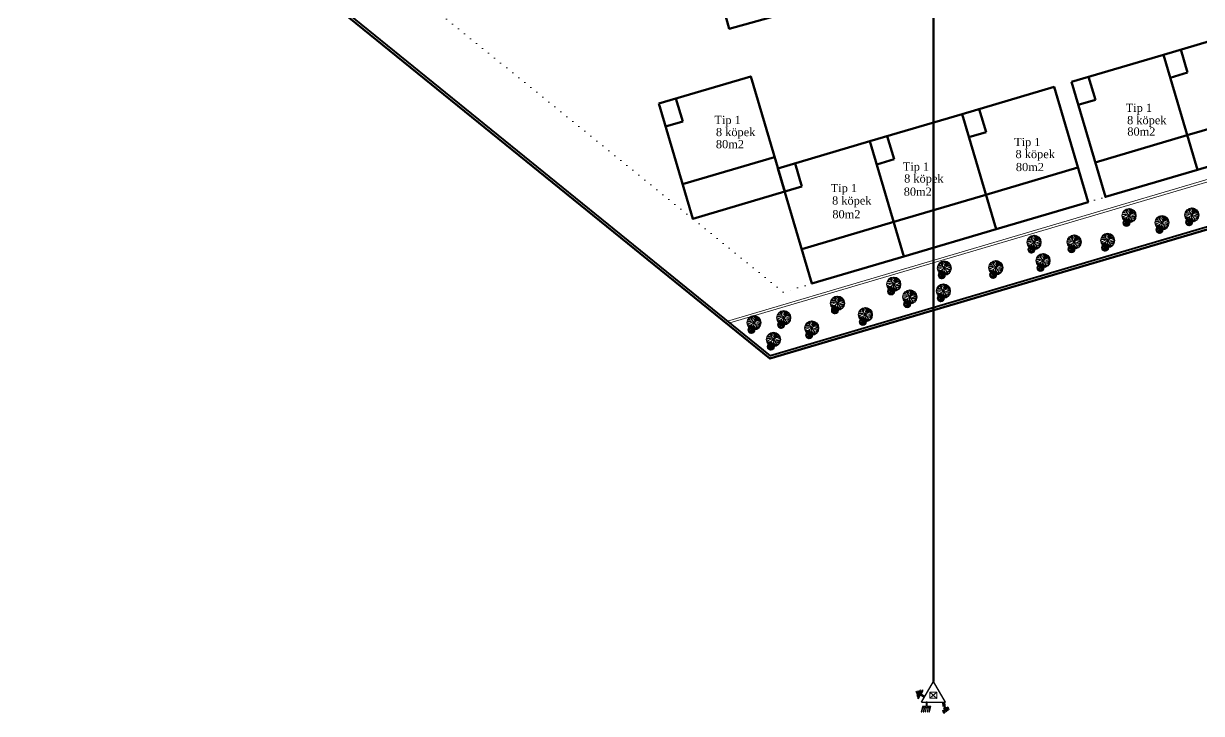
# Model space of a CAD drawing. Header units: millimetres. Extents: x 2046 to 14753, y 2361 to 29276.
# Drawn here: x 5045 to 6027, y 5914 to 6489 of the extents above; entities that cross this region are included whole.
import ezdxf

# ---------------------------------------------------------------- set-up
doc = ezdxf.new("R2010")
doc.units = ezdxf.units.MM
doc.linetypes.add('DOT', pattern=[6.35, 0, -6.35])
for name, color, linetype, lineweight in [('A.O. YAZI', 6, 'Continuous', 25), ('DUVAR', 255, 'Continuous', 40), ('KOLON HATTI  0.60 mm', 91, 'Continuous', 53), ('noktali', 6, 'DOT', 13), ('ORMAN_PARK_BAHÇE', 92, 'Continuous', 9), ('PL_BHA', 163, 'Continuous', 0), ('TARAMA', 254, 'Continuous', 0), ('TARAMA-BY', 252, 'Continuous', 9), ('TRAFO_MEVCUT', 5, 'Continuous', 30), ('TRAFO_TADILAT_BYSK', 5, 'Continuous', 30), ('YAZI_', 7, 'Continuous', 0)]:
    doc.layers.add(name, color=color, linetype=linetype, lineweight=lineweight)
doc.styles.add('A.O. MALZEME', font='times.ttf', dxfattribs={"height": 10})
doc.styles.get("Standard").update_dxf_attribs({"font": 'arial.ttf'})

# ---------------------------------------------------------------- blocks, each defined once
blk = doc.blocks.new('Tree - deciduous plan')
for p, q in [((-59.7219, 2.8025), (-12.0106, 12.0565)), ((-32.2571, 20.6333), (-59.1937, 9.348)), ((-58.6656, 12.7336), (-35.9543, 7.5424)), ((-57.081, 17.9248), (-47.0458, 14.7649)), ((-56.0247, 20.859), (-20.8134, 20.859)), ((-54.7923, 24.4702), (-47.75, 21.0847)), ((-54.6162, -24.7335), (-20.2853, 0.0941)), ((-53.2078, 27.4044), (-40.1797, 20.859)), ((-49.8627, 32.8214), (-32.7853, 32.8214)), ((-45.8134, 38.2383), (-40.5318, 33.0471)), ((-43.8768, 36.4326), (-44.405, 40.2696)), ((42, 42), (-42, -42)), ((42, -42), (-42, 42)), ((-40.1797, 44.558), (-36.4825, 43.2038)), ((-37.0107, 47.0408), (-35.25, 35.5298)), ((-32.6092, 50.4264), (-23.2782, 23.5674)), ((-31.2008, 51.1035), (-0.2149, 20.1818)), ((-26.4472, 46.5894), (-26.2712, 53.8116)), ((-22.0458, 42.0753), (-16.5881, 57.6486)), ((-21.1656, 55.8436), (-0.0388, 45.0094)), ((-12.5388, 54.9406), (-7.9613, 59.4546)), ((-12.3627, 32.1443), (-12.5388, 58.7776)), ((-5.3205, 59.6806), (16.5105, 16.7963)), ((2.426, 54.9406), (-1.4472, 59.9056)), ((0, 59.9996), (0, -60)), ((0.4894, 48.6208), (3.6584, 59.6806)), ((18.2711, 35.5298), (5.419, 59.6806)), ((9.8203, 51.5549), (12.8133, 58.5516)), ((19.6795, 19.5047), (16.3344, 57.6486)), ((17.0387, 51.1035), (23.2006, 55.1666)), ((17.7429, 43.6552), (25.4894, 54.2636)), ((54.3626, 25.3731), (20.9119, 0.3198)), ((23.3767, 23.3417), (53.3063, 27.4044)), ((29.3626, -6.6771), (59.4682, 7.091)), ((31.6513, 50.8778), (30.2429, 30.5643)), ((31.1232, 42.5267), (35.8767, 48.1693)), ((36.2288, 25.1474), (48.9049, 35.0784)), ((37.1091, 37.1098), (46.6161, 37.5612)), ((38.5175, 13.4107), (58.2359, 13.6364)), ((-60, 0), (60, 0)), ((-59.7219, -4.8714), (-54.2641, -6.6771)), ((-45.2853, -0.1316), (-59.0177, -10.0627)), ((-58.4895, -12.3197), (-36.4825, -11.6426)), ((-57.081, -18.4138), (-45.2853, -17.9624)), ((-52.6797, -18.188), (-55.4966, -22.0251)), ((-53.2078, -27.442), (-16.7641, -16.6081)), ((-38.9472, -29.0219), (-51.4472, -30.6018)), ((-47.2219, -19.3166), (-50.2148, -26.3135)), ((-46.5177, -30.1504), (-49.5106, -33.536)), ((-32.4331, -32.4075), (-48.1021, -35.5674)), ((-43.7008, -34.6645), (-46.6937, -37.373)), ((-35.9543, -22.4765), (-44.0529, -40.5329)), ((-24.6867, -37.8244), (-38.7712, -45.7241)), ((-26.2712, -43.9185), (-34.7219, -48.6583)), ((-19.9331, -20.2194), (-28.5599, -52.721)), ((-14.6515, -36.2445), (-27.6797, -52.9467)), ((-14.6515, -47.3041), (-25.0388, -54.3009)), ((-21.5177, -45.4984), (-19.9331, -56.1065)), ((-14.8275, -15.0282), (-14.6515, -57.6865)), ((-14.6515, -32.1818), (-3.912, -59.4922)), ((-8.4895, -47.5298), (-11.4825, -58.5893)), ((-10.074, -10.0627), (-2.5036, -59.7178)), ((-6.3768, -52.721), (-9.3698, -58.815)), ((-6.2008, -36.2445), (17.919, -57.0094)), ((-0.0388, -19.0909), (25.8415, -53.8495)), ((8.4119, -53.1724), (3.8344, -59.4922)), ((5.9471, -46.6269), (10.5246, -58.5893)), ((9.2922, -9.1598), (59.6443, -2.8401)), ((18.6232, -18.6394), (26.7218, -53.3981)), ((18.7992, -18.6394), (57.3556, -17.2853)), ((22.8485, -36.4702), (35.3485, -48.4326)), ((24.7852, -44.8213), (23.0246, -54.978)), ((26.3697, -18.4138), (58.9401, -9.8369)), ((30.419, -30.1504), (32.3556, -50.0125)), ((31.4753, -31.279), (49.6091, -33.3103)), ((38.1654, -18.188), (52.426, -29.0219)), ((41.5105, -32.6332), (46.088, -38.0501)), ((45.9119, -24.0564), (55.595, -22.2508))]:
    blk.add_line(p, q)
blk.add_circle((0, 0), 60)
blk = doc.blocks.new('MEV_DIREK')
h = blk.add_hatch(color=32)
h.paths.add_polyline_path([(-2.14, 0.97), (-2.35, 1.09), (-3.31, -0.55), (-3.09, -0.67), (-2.67, 0.06), (-1.89, -0.39), (-1.79, -0.22), (-2.56, 0.23)])
h.paths.add_polyline_path([(-3.46, -0.17), (-3.33, -0.25), (-2.61, 0.99), (-2.74, 1.06)])
h.paths.add_polyline_path([(-3.54, 0.29), (-3.41, 0.22), (-3.05, 0.82), (-3.18, 0.9)])
h.paths.add_polyline_path([(-3.58, 0.81), (-3.66, 0.68), (-3.53, 0.61), (-3.45, 0.74)])
h.paths.add_polyline_path([(-1.51, -2.34), (-2.26, -2.33), (-2.52, -3.47), (-2.42, -3.47), (-2.21, -2.53), (-1.91, -2.54), (-2.12, -3.47), (-2.02, -3.47), (-1.81, -2.54), (-1.51, -2.54), (-1.72, -3.47), (-1.62, -3.48), (-1.41, -2.54), (-1.11, -2.54), (-1.32, -3.48), (-1.22, -3.48), (-1.01, -2.54), (-0.71, -2.55), (-0.92, -3.48), (-0.82, -3.48), (-0.56, -2.35), (-1.31, -2.34), (-1.31, -1.44), (-1.51, -1.44)])
at = {"layer": 'TRAFO_MEVCUT'}
for points in [[(2.35, -1.57), (2.12, -1.92), (2.08, -1.44), (1.94, -1.44), (2.01, -2.32), (2.25, -1.96), (2.31, -2.67), (2.1, -2.67), (2.39, -2.87), (2.4, -2.86), (2.64, -2.49), (2.45, -2.63)], [(2.35, -1.57), (2.12, -1.92), (2.08, -1.44), (1.94, -1.44), (2.01, -2.32), (2.25, -1.96), (2.31, -2.67), (2.1, -2.67), (2.39, -2.87), (1.98, -3.19), (2.2, -3.79), (2.26, -3.74), (2.08, -3.26), (2.26, -3.13), (2.44, -3.6), (2.49, -3.56), (2.32, -3.08), (2.49, -2.94), (2.67, -3.42), (2.73, -3.38), (2.55, -2.9), (2.73, -2.76), (2.91, -3.24), (2.97, -3.2), (2.79, -2.72), (2.97, -2.58), (3.15, -3.06), (3.21, -3.01), (2.98, -2.42), (2.4, -2.86), (2.64, -2.49), (2.45, -2.63)], [(2.97, -2.58), (3.15, -3.06), (3.21, -3.01), (2.98, -2.42), (2.4, -2.86), (2.64, -2.49), (2.45, -2.63), (2.35, -1.57), (2.12, -1.92), (2.08, -1.44), (1.94, -1.44), (2.01, -2.32), (2.25, -1.96), (2.31, -2.67), (2.1, -2.67), (2.39, -2.87), (1.98, -3.19), (2.2, -3.79), (2.26, -3.74), (2.08, -3.26), (2.26, -3.13), (2.44, -3.6), (2.49, -3.56), (2.32, -3.08), (2.49, -2.94), (2.67, -3.42), (2.73, -3.38), (2.55, -2.9), (2.73, -2.76), (2.91, -3.24), (2.97, -3.2), (2.79, -2.72)]]:
    blk.add_hatch(color=32, dxfattribs=at).paths.add_polyline_path(points)
at = {"layer": 'TRAFO_MEVCUT', "linetype": 'Continuous'}
for p, q in [((-2.5, -1.44), (0, 2.89)), ((2.5, -1.44), (0, 2.89)), ((-2.5, -1.44), (2.5, -1.44))]:
    blk.add_line(p, q, dxfattribs=at)
at = {"layer": 'TRAFO_MEVCUT', "color": 32, "flags": 128}
blk.add_lwpolyline([(1.94, -1.44), (2.08, -1.44), (2.12, -1.92), (2.35, -1.57), (2.45, -2.63), (2.64, -2.49), (2.4, -2.86), (2.98, -2.42), (3.21, -3.01), (3.15, -3.06), (2.97, -2.58), (2.79, -2.72), (2.97, -3.2), (2.91, -3.24), (2.73, -2.76), (2.55, -2.9), (2.73, -3.38), (2.67, -3.42), (2.49, -2.94), (2.32, -3.08), (2.49, -3.56), (2.44, -3.6), (2.26, -3.13), (2.08, -3.26), (2.26, -3.74), (2.2, -3.79), (1.98, -3.19), (2.39, -2.87), (2.1, -2.67), (2.31, -2.67), (2.25, -1.96), (2.01, -2.32), (1.94, -1.44)], dxfattribs=at)
at = {"layer": 'TRAFO_TADILAT_BYSK', "color": 32, "flags": 128}
for points in [[(-3.53, 0.61), (-3.45, 0.74), (-3.58, 0.81), (-3.66, 0.68), (-3.53, 0.61)], [(-3.41, 0.22), (-3.05, 0.82), (-3.18, 0.9), (-3.54, 0.29), (-3.41, 0.22)], [(-3.33, -0.25), (-2.61, 0.99), (-2.74, 1.06), (-3.46, -0.17), (-3.33, -0.25)], [(-1.79, -0.22), (-2.56, 0.23), (-2.14, 0.97), (-2.35, 1.09), (-3.31, -0.55), (-3.09, -0.67), (-2.67, 0.06), (-1.89, -0.39), (-1.79, -0.22)], [(-1.31, -1.44), (-1.51, -1.44), (-1.51, -2.34), (-2.26, -2.33), (-2.52, -3.47), (-2.42, -3.47), (-2.21, -2.53), (-1.91, -2.54), (-2.12, -3.47), (-2.02, -3.47), (-1.81, -2.54), (-1.51, -2.54), (-1.72, -3.47), (-1.62, -3.48), (-1.41, -2.54), (-1.11, -2.54), (-1.32, -3.48), (-1.22, -3.48), (-1.01, -2.54), (-0.71, -2.55), (-0.92, -3.48), (-0.82, -3.48), (-0.56, -2.35), (-1.31, -2.34), (-1.31, -1.44)]]:
    blk.add_lwpolyline(points, dxfattribs=at)

msp = doc.modelspace()

# ---------------------------------------------------------------- linework, layer by layer
at = {"layer": 'DUVAR', "lineweight": 70}
for p, q in [((6015.293, 6447.975), (6009.628, 6467.156)), ((5938.568, 6425.318), (5932.904, 6444.499)), ((6000.907, 6443.727), (6015.293, 6447.975)), ((5594.627, 6407.167), (5588.963, 6426.348)), ((5924.182, 6421.07), (5938.568, 6425.318)), ((5847.458, 6398.413), (5841.793, 6417.594)), ((6015.067, 6395.774), (6091.792, 6418.431)), ((5580.241, 6402.918), (5594.627, 6407.167)), ((5770.733, 6375.756), (5765.069, 6394.937)), ((5833.072, 6394.165), (5847.458, 6398.413)), ((5938.343, 6373.117), (6015.067, 6395.774)), ((5594.402, 6354.966), (5671.126, 6377.622)), ((5694.008, 6353.099), (5688.344, 6372.28)), ((5756.347, 6371.508), (5770.733, 6375.756)), ((5847.232, 6346.212), (5923.957, 6368.869)), ((5679.623, 6348.851), (5694.008, 6353.099)), ((5770.508, 6323.555), (5847.232, 6346.212)), ((5693.783, 6300.898), (5770.508, 6323.555))]:
    msp.add_line(p, q, dxfattribs=at)
at = {"layer": 'DUVAR'}
for points in [[(6065.371, 6826.113), (6065.371, 6826.113), (6465.435, 6930.109), (6843.283, 7022.531), (7132.927, 6987.648), (7246.332, 7013.658), (7433.95, 6736.806), (6851.354, 6671.225), (6203.002, 6367.774), (5667.247, 6209.565), (5277.117, 6525.984), (5045.242, 6637.633), (5173.574, 6882.219), (5289.425, 6848.543), (5685.289, 6813.345), (5685.289, 6813.345)], [(7195.26, 6999.892), (7245.444, 7011.402), (7430.438, 6738.423), (6850.804, 6673.176), (6202.291, 6369.65), (5667.69, 6211.781), (5278.196, 6527.684), (5047.975, 6638.537), (5174.585, 6879.842), (5289.054, 6846.568), (5685.234, 6811.342)]]:
    msp.add_lwpolyline(points, dxfattribs=at)
at = {"layer": 'DUVAR', "lineweight": 70}
for points in [[(5606.784, 6580.901), (5633.384, 6484.504), (5710.502, 6505.784), (5683.902, 6602.181), (5606.784, 6580.901)], [(5995.243, 6462.908), (6023.564, 6367.002), (6100.288, 6389.659), (6071.967, 6485.565), (5995.243, 6462.908)], [(5918.518, 6440.251), (5946.839, 6344.345), (6023.564, 6367.002), (5995.243, 6462.908), (5918.518, 6440.251)], [(5574.577, 6422.1), (5602.898, 6326.194), (5679.623, 6348.851), (5651.301, 6444.757), (5574.577, 6422.1)], [(5827.407, 6413.346), (5855.729, 6317.44), (5932.453, 6340.097), (5904.132, 6436.003), (5827.407, 6413.346)], [(5750.683, 6390.689), (5779.004, 6294.783), (5855.729, 6317.44), (5827.407, 6413.346), (5750.683, 6390.689)], [(5673.958, 6368.032), (5702.279, 6272.126), (5779.004, 6294.783), (5750.683, 6390.689), (5673.958, 6368.032)]]:
    msp.add_lwpolyline(points, dxfattribs=at)
at = {"layer": 'KOLON HATTI  0.60 mm'}
msp.add_lwpolyline([(5818.866, 6582.909), (5803.504, 6582.909), (5803.504, 5940.503)], dxfattribs=at)
at = {"layer": 'noktali'}
msp.add_lwpolyline([(5198.861, 6822.799), (5280.145, 6799.171), (5683.909, 6763.27), (6072.588, 6776.327), (6338.562, 6845.467), (6431.177, 6869.542), (6465.892, 6878.567), (6470.336, 6879.722), (6481.423, 6882.546), (6533.106, 6895.188), (6846.331, 6971.803), (7135.605, 6936.964), (7224.145, 6957.271), (7346.15, 6777.238), (6837.599, 6719.993), (6185.223, 6414.659), (5678.314, 6264.967), (5304.075, 6568.498), (5113.563, 6660.231)], close=True, dxfattribs=at)
at = {"layer": 'PL_BHA', "color": 6, "lineweight": 90}
msp.add_polyline3d([(6851.354, 6671.225, 0), (6203.002, 6367.774, 0), (5667.247, 6209.565, 0), (5277.117, 6525.984, 0), (5045.242, 6637.633, 0), (5173.574, 6882.219, 0), (5289.425, 6848.543, 0), (5685.289, 6813.345, 0), (6065.371, 6826.113, 0), (6465.435, 6930.109, 0), (6843.283, 7022.531, 0), (7132.927, 6987.648, 0), (7246.332, 7013.658, 0), (7433.95, 6736.806, 0), (6851.354, 6671.225, 0)], close=True, dxfattribs=at)
at = {"layer": 'TARAMA'}
msp.add_lwpolyline([(5045.242, 6637.633), (5277.117, 6525.984), (5667.247, 6209.565), (6203.002, 6367.774), (6851.354, 6671.225), (7433.95, 6736.806), (7246.332, 7013.658)], dxfattribs=at)
at = {"layer": 'TARAMA-BY'}
for points in [[(5325.729, 6489.132), (5631.877, 6240.827), (6188.779, 6405.282), (6840.35, 6710.239), (7173.312, 6747.72)], [(5633.762, 6239.299), (6189.49, 6403.406), (6840.9, 6708.289), (7175.523, 6745.956)]]:
    msp.add_lwpolyline(points, dxfattribs=at)
at = {"layer": 'YAZI_', "linetype": 'Continuous', "lineweight": 0}
for p, q in [((5800.608, 5926.432), (5800.688, 5931.64)), ((5806.49, 5931.551), (5800.608, 5926.432)), ((5800.688, 5931.64), (5806.49, 5931.551)), ((5800.688, 5931.64), (5806.41, 5926.343)), ((5806.49, 5931.551), (5806.41, 5926.343)), ((5806.41, 5926.343), (5806.49, 5931.551)), ((5806.41, 5926.343), (5800.608, 5926.432))]:
    msp.add_line(p, q, dxfattribs=at)

# ---------------------------------------------------------------- block references
at = {"layer": 'ORMAN_PARK_BAHÇE'}
for p, xscale, yscale, zscale, rotation in [((5966.647, 6328.74), 0.09998150118738156, 0.09998150118738156, 0.09998150118738156, 170.5006243306076), ((6018.904, 6329.257), 0.09998150118738156, 0.09998150118738156, 0.09998150118738156, 170.5006243306076), ((5964.486, 6322.82), 0.04999075059369071, 0.04999075059369071, 0.04999075059369071, 154.096428409463), ((5994.069, 6322.793), 0.09998150118738156, 0.09998150118738156, 0.09998150118738156, 170.5006243306076), ((6016.743, 6323.337), 0.04999075059369071, 0.04999075059369071, 0.04999075059369071, 154.096428409463), ((5887.452, 6306.459), 0.09998150118738156, 0.09998150118738156, 0.09998150118738156, 170.5006243306076), ((5920.857, 6306.764), 0.09998150118738156, 0.09998150118738156, 0.09998150118738156, 170.5006243306076), ((5948.764, 6308.01), 0.09998150118738156, 0.09998150118738156, 0.09998150118738156, 170.5006243306076), ((5991.908, 6316.873), 0.04999075059369071, 0.04999075059369071, 0.04999075059369071, 154.096428409463), ((5885.292, 6300.539), 0.04999075059369071, 0.04999075059369071, 0.04999075059369071, 154.096428409463), ((5918.696, 6300.844), 0.04999075059369071, 0.04999075059369071, 0.04999075059369071, 154.096428409463), ((5946.603, 6302.09), 0.04999075059369071, 0.04999075059369071, 0.04999075059369071, 154.096428409463), ((5894.954, 6291.205), 0.09998150118738156, 0.09998150118738156, 0.09998150118738156, 170.5006243306076), ((5812.618, 6284.978), 0.09998150118738156, 0.09998150118738156, 0.09998150118738156, 170.5006243306076), ((5810.457, 6279.059), 0.04999075059369071, 0.04999075059369071, 0.04999075059369071, 154.096428409463), ((5855.562, 6285.349), 0.09998150118738156, 0.09998150118738156, 0.09998150118738156, 170.5006243306076), ((5853.401, 6279.429), 0.04999075059369071, 0.04999075059369071, 0.04999075059369071, 154.096428409463), ((5892.794, 6285.285), 0.04999075059369071, 0.04999075059369071, 0.04999075059369071, 154.096428409463), ((5770.45, 6271.534), 0.09998150118738156, 0.09998150118738156, 0.09998150118738156, 170.5006243306076), ((5768.289, 6265.614), 0.04999075059369071, 0.04999075059369071, 0.04999075059369071, 154.096428409463), ((5783.902, 6260.934), 0.09998150118738156, 0.09998150118738156, 0.09998150118738156, 170.5006243306076), ((5811.842, 6265.846), 0.09998150118738156, 0.09998150118738156, 0.09998150118738156, 170.5006243306076), ((5809.681, 6259.926), 0.04999075059369071, 0.04999075059369071, 0.04999075059369071, 154.096428409463), ((5723.626, 6255.763), 0.09998150118738156, 0.09998150118738156, 0.09998150118738156, 170.5006243306076), ((5721.465, 6249.843), 0.04999075059369071, 0.04999075059369071, 0.04999075059369071, 154.096428409463), ((5781.742, 6255.014), 0.04999075059369071, 0.04999075059369071, 0.04999075059369071, 154.096428409463), ((5653.983, 6239.446), 0.09998150118738156, 0.09998150118738156, 0.09998150118738156, 170.5006243306076), ((5678.818, 6243.583), 0.09998150118738156, 0.09998150118738156, 0.09998150118738156, 170.5006243306076), ((5746.908, 6246.197), 0.09998150118738156, 0.09998150118738156, 0.09998150118738156, 170.5006243306076), ((5744.748, 6240.277), 0.04999075059369071, 0.04999075059369071, 0.04999075059369071, 154.096428409463), ((5651.823, 6233.527), 0.04999075059369071, 0.04999075059369071, 0.04999075059369071, 154.096428409463), ((5676.658, 6237.663), 0.04999075059369071, 0.04999075059369071, 0.04999075059369071, 154.096428409463), ((5702.101, 6235.051), 0.09998150118738156, 0.09998150118738156, 0.09998150118738156, 170.5006243306076), ((5670.281, 6225.485), 0.09998150118738156, 0.09998150118738156, 0.09998150118738156, 170.5006243306076), ((5699.941, 6229.131), 0.04999075059369071, 0.04999075059369071, 0.04999075059369071, 154.096428409463), ((5668.121, 6219.565), 0.04999075059369071, 0.04999075059369071, 0.04999075059369071, 154.096428409463)]:
    msp.add_blockref('Tree - deciduous plan', p, dxfattribs=dict(at, xscale=xscale, yscale=yscale, zscale=zscale, rotation=rotation))
at = {"layer": 'TRAFO_MEVCUT', "linetype": 'ByBlock', "xscale": 4, "yscale": 4, "zscale": 4}
msp.add_blockref('MEV_DIREK', (5803.504, 5928.956), dxfattribs=at)

# ---------------------------------------------------------------- texts
at = {"layer": 'A.O. YAZI', "style": 'A.O. MALZEME'}
for s, p in [('Tip 1', (5963.779, 6415.262, 2)), ('Tip 1', (5621.03, 6405.134, 2)), ('8 köpek', (5964.948, 6404.952, 2)), ('8 köpek', (5622.289, 6395.016, 2)), ('80m2 ', (5965.154, 6395.462, 2)), ('80m2 ', (5622.255, 6384.927, 2)), ('Tip 1', (5870.831, 6386.712, 2)), ('8 köpek', (5871.965, 6376.661, 2)), ('Tip 1', (5778.008, 6366.251, 2)), ('80m2 ', (5872.266, 6365.861, 2)), ('8 köpek', (5779.143, 6356.321, 2)), ('Tip 1', (5717.954, 6348.324, 2)), ('80m2 ', (5778.784, 6345.343, 2)), ('8 köpek', (5719.082, 6337.966, 2)), ('80m2 ', (5719.316, 6326.545, 2))]:
    msp.add_text(s, height=6.81, dxfattribs=at).set_placement(p)
at = {"layer": 'YAZI_'}
msp.add_text('TRAFO', height=0.8, dxfattribs=at).set_placement((5801.648, 5926.741))

doc.saveas('drawing.dxf')
